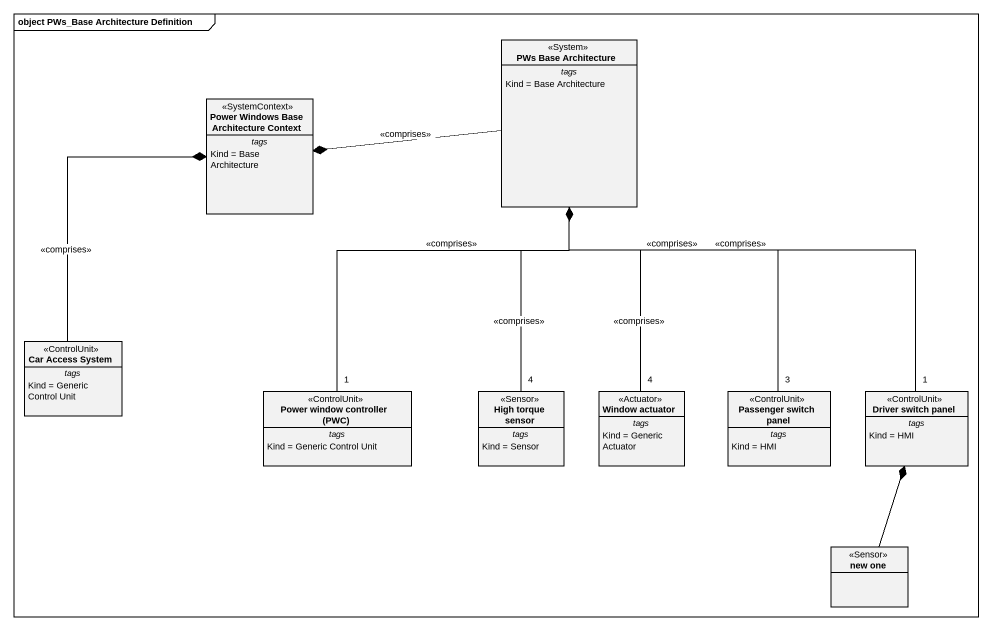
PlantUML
@startuml
mainframe object PWs_Base Architecture Definition
hide circle
hide empty members
class "PWs Base Architecture" as PWs_Base_Architecture <<System>> {
  -- tags --
  Kind = Base Architecture
}
class "Power Windows Base Architecture Context" as Power_Windows_Base <<SystemContext>> {
  -- tags --
  Kind = Base Architecture
}
class "Car Access System" as Car_Access_System <<ControlUnit>> {
  -- tags --
  Kind = Generic Control Unit
}
class "Power window controller (PWC)" as Power_window_controller_PWC <<ControlUnit>> {
  -- tags --
  Kind = Generic Control Unit
}
class "High torque sensor" as High_torque_sensor <<Sensor>> {
  -- tags --
  Kind = Sensor
}
class "Window actuator" as Window_actuator <<Actuator>> {
  -- tags --
  Kind = Generic Actuator
}
class "Passenger switch panel" as Passenger_switch_panel <<ControlUnit>> {
  -- tags --
  Kind = HMI
}
class "Driver switch panel" as Driver_switch_panel <<ControlUnit>> {
  -- tags --
  Kind = HMI
}
class "new one" as new_one <<Sensor>>
PWs_Base_Architecture -left-* Power_Windows_Base : <<comprises>>
Car_Access_System -up-* Power_Windows_Base : <<comprises>>
Power_window_controller_PWC "1" -up-* PWs_Base_Architecture : <<comprises>>
High_torque_sensor "4" -up-* PWs_Base_Architecture : <<comprises>>
Window_actuator "4" -up-* PWs_Base_Architecture : <<comprises>>
Passenger_switch_panel "3" -up-* PWs_Base_Architecture : <<comprises>>
Driver_switch_panel "1" -up-* PWs_Base_Architecture : <<comprises>>
new_one -up-* Driver_switch_panel
@enduml
